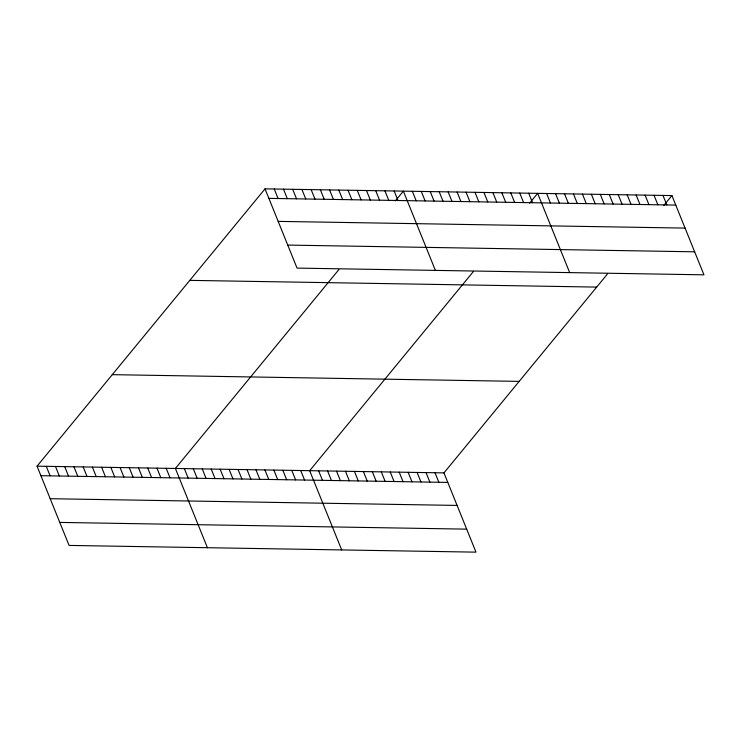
<?xml version="1.0" encoding="UTF-8"?>
<svg xmlns="http://www.w3.org/2000/svg" width="741" height="741" viewBox="0 0 741 741"><rect width="100%" height="100%" fill="white"/><g stroke="black" fill="none" stroke-linecap="round" stroke-linejoin="round"><path stroke-width="1.11" d="M607.444 274.013L443.952 472.897L475.972 552.147L69.07 545.422L37.05 466.172L265.028 188.853L671.93 195.578L703.95 274.828L297.048 268.103L265.028 188.853M338.887 269.576L175.395 468.46L207.415 547.71M395.314 200.941L403.373 191.141L435.393 270.391M473.166 271.799L309.673 470.683L341.694 549.933M529.593 203.164L537.651 193.355L569.672 272.605M663.871 205.377L671.93 195.578M268.872 198.366L675.773 205.09M278.171 221.383L685.073 228.098M287.749 245.086L694.65 251.81M189.798 280.367L596.7 287.091M112.28 374.659L519.182 381.383M37.05 466.172L443.952 472.897M40.894 475.694L447.796 482.41M50.193 498.702L457.095 505.427M59.771 522.414L466.673 529.139M662.982 195.429L666.826 204.942M654.025 195.281L657.869 204.794M645.078 195.133L648.921 204.646M636.121 194.985L639.965 204.497M627.173 194.837L631.017 204.349M618.216 194.688L622.06 204.201M609.269 194.54L613.113 204.053M600.312 194.392L604.156 203.905M591.364 194.244L595.208 203.756M582.417 194.096L586.261 203.608M573.46 193.947L577.304 203.46M564.512 193.799L568.356 203.312M555.555 193.651L559.399 203.164M546.608 193.503L550.452 203.015M528.703 193.206L532.547 202.719M519.747 193.058L523.591 202.571M510.799 192.91L514.643 202.423M501.842 192.762L505.686 202.274M492.895 192.614L496.739 202.126M483.938 192.465L487.782 201.978M474.99 192.317L478.834 201.83M466.043 192.169L469.887 201.691M457.086 192.021L460.93 201.543M448.138 191.873L451.982 201.395M439.181 191.724L443.025 201.246M430.234 191.576L434.078 201.098M421.277 191.437L425.121 200.95M412.329 191.289L416.173 200.802M394.156 190.983L398 200.496M384.931 190.835L388.775 200.348M375.706 190.678L379.549 200.19M366.48 190.53L370.324 200.042M357.264 190.372L361.108 199.894M348.038 190.224L351.882 199.737M338.813 190.066L342.657 199.588M329.588 189.918L333.431 199.431M434.995 472.749L438.839 482.261M320.371 189.77L324.215 199.283M426.047 472.601L429.891 482.113M311.146 189.613L314.99 199.125M417.1 472.452L420.944 481.965M301.92 189.464L305.764 198.977M408.143 472.304L411.987 481.817M292.695 189.307L296.539 198.82M399.195 472.156L403.039 481.669M283.479 189.159L287.323 198.671M390.238 472.008L394.082 481.52M274.253 189.001L278.097 198.514M381.291 471.86L385.135 481.381M372.334 471.711L376.178 481.233M363.386 471.563L367.23 481.085M354.43 471.415L358.274 480.937M345.482 471.267L349.326 480.789M336.525 471.128L340.369 480.64M327.578 470.98L331.422 480.492M318.63 470.831L322.474 480.344M300.726 470.535L304.57 480.048M291.769 470.387L295.613 479.899M282.821 470.239L286.665 479.751M273.864 470.09L277.708 479.603M264.917 469.942L268.761 479.455M255.96 469.794L259.804 479.307M247.012 469.646L250.856 479.158M238.056 469.498L241.899 479.01M229.108 469.349L232.952 478.862M220.151 469.201L223.995 478.714M211.204 469.053L215.047 478.566M202.256 468.905L206.1 478.417M193.299 468.757L197.143 478.269M184.352 468.608L188.195 478.121M166.169 468.312L170.013 477.825M156.953 468.155L160.797 477.667M147.728 468.006L151.572 477.519M138.502 467.849L142.346 477.361M129.277 467.701L133.121 477.213M120.061 467.543L123.904 477.065M110.835 467.395L114.679 476.908M101.61 467.238L105.454 476.759M92.384 467.089L96.228 476.602M83.168 466.941L87.012 476.454M73.943 466.784L77.786 476.296M64.717 466.635L68.561 476.148M55.492 466.478L59.336 475.991M46.275 466.33L50.119 475.842"/></g></svg>
